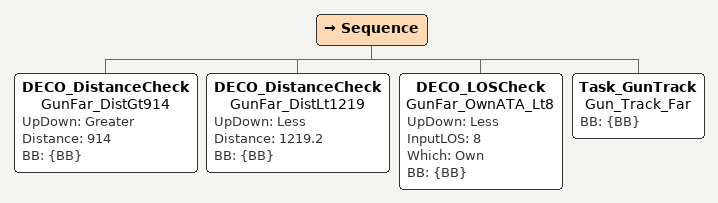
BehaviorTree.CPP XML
<Sequence>
  <DECO_DistanceCheck name="GunFar_DistGt914" UpDown="Greater" Distance="914" BB="{BB}"/>
  <DECO_DistanceCheck name="GunFar_DistLt1219" UpDown="Less" Distance="1219.2" BB="{BB}"/>
  <DECO_LOSCheck name="GunFar_OwnATA_Lt8" UpDown="Less" InputLOS="8" Which="Own" BB="{BB}"/>
  <Task_GunTrack name="Gun_Track_Far" BB="{BB}"/>
</Sequence>
